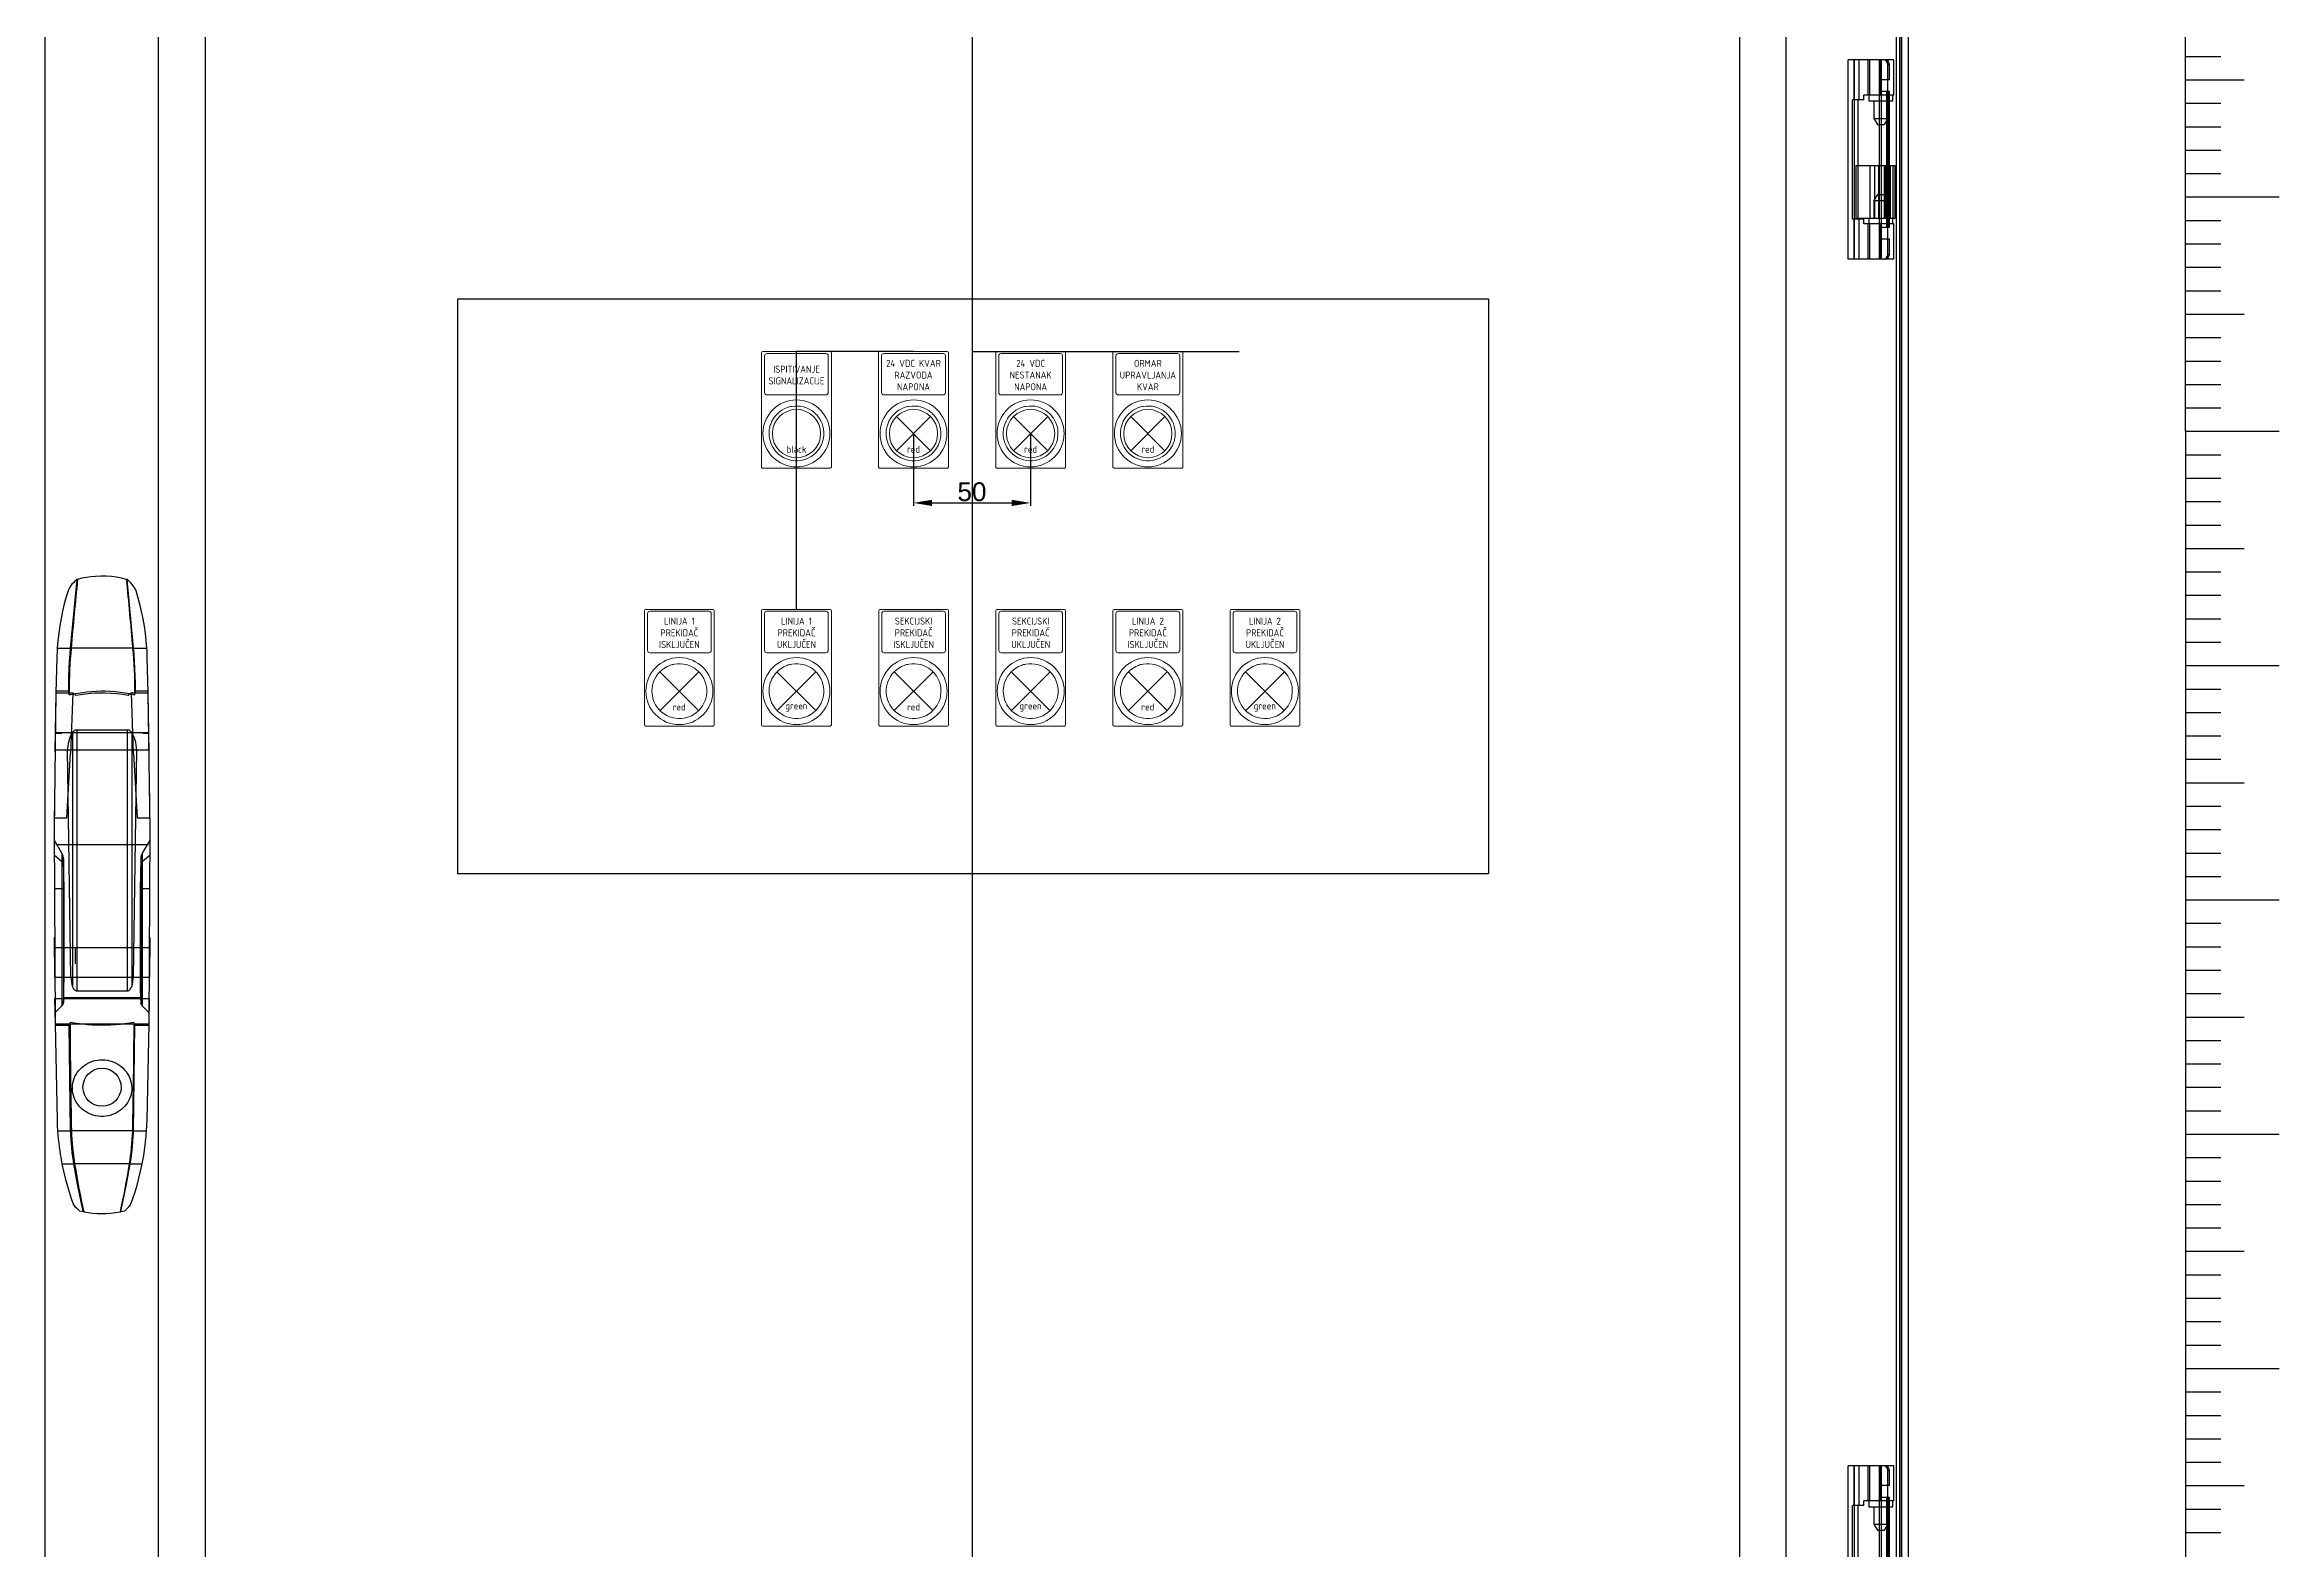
# Model space of a CAD drawing. Header units: millimetres. Extents: x 40929 to 57897, y 13592 to 43737.
# Drawn here: x 47269 to 48223, y 19014 to 19656 of the extents above; entities that cross this region are included whole.
import ezdxf

# ---------------------------------------------------------------- set-up
doc = ezdxf.new("R2010")
doc.units = ezdxf.units.MM
doc.linetypes.add('ACAD_ISO03W100', pattern=[30, 12, -18])
doc.layers.add('! NO PLOT !', color=7, linetype='Continuous', true_color=0xff75dd, plot=False)
doc.layers.add('000-PI-Oprema', color=30, linetype='Continuous', lineweight=5)
doc.layers.add('000-PI-ORMAR', color=2, linetype='Continuous')
doc.layers.add('000-PI_TEXT', color=7, linetype='Continuous')
doc.styles.add('PI0', font='isocpeur.ttf', dxfattribs={"width": 0.9})
doc.styles.get("Standard").update_dxf_attribs({"font": 'arial.ttf'})
doc.dimstyles.new('ISO-25-lb', dxfattribs={"dimtxt": 8, "dimasz": 8, "dimexe": 1.25, "dimexo": 0.625, "dimtad": 1, "dimtxsty": 'Standard', "dimcen": 5, "dimadec": 0, "dimazin": 0, "dimtfac": 1, "dimtmove": 0, "dimatfit": 3, "dimfxl": 1, "dimarcsym": 0})

# ---------------------------------------------------------------- blocks, each defined once
blk = doc.blocks.new('Label_holder_rectangular')
at = {"layer": '000-PI-Oprema'}
for p, q in [((-14.9, -14.4), (-14.9, 34.400002)), ((-14.4, 34.900002), (14.4, 34.900002)), ((-13.6, 17.4), (-13.6, 33.099998)), ((-12.6, 34.099998), (12.6, 34.099998)), ((13.6, 17.4), (13.6, 33.099998)), ((14.9, -14.4), (14.9, 34.400002)), ((-12.6, 16.4), (12.6, 16.4)), ((-14.4, -14.9), (14.4, -14.9))]:
    blk.add_line(p, q, dxfattribs=at)
blk.add_circle((0, 0), 14.3, dxfattribs=at)
for centre, radius, start, end in [((-14.4, 34.4), 0.5, 89.999956, 179.999825), ((-12.6, 33.1), 1, 90.000022, 180.000087), ((12.6, 33.1), 1, 359.999913, 89.999978), ((14.4, 34.4), 0.5, 0.000175, 90.000044), ((-12.6, 17.4), 1, 180, 269.999978), ((0, 0), 11.7, 109.999999, 160.000001), ((0, 0), 11.704999, 100, 110), ((0, 0), 11.7, 50, 100), ((12.6, 17.4), 1, 270.000022, 0), ((0, 0), 11.7, 170, 180), ((0, 0), 11.7, 180, 220), ((0, 0), 11.705, 160, 170), ((0, 0), 11.705, 40.000001, 49.999999), ((0, 0), 11.7, 350, 40), ((0, 0), 11.705, 220.000001, 229.999999), ((0, 0), 11.7, 230, 280), ((0, 0), 11.7, 289.999999, 340.000001), ((0, 0), 11.705, 340, 350), ((-14.4, -14.4), 0.5, 180, 270.000044), ((0, 0), 11.704999, 280, 290), ((14.4, -14.4), 0.5, 269.999956, 0)]:
    blk.add_arc(centre, radius, start, end, dxfattribs=at)
blk = doc.blocks.new('*U117')
at = {"layer": '000-PI-ORMAR'}
for p, q in [((-13.41, 105.24), (-10.65, 134.6)), ((-10.48, 134.65), (-10.91, 134.53)), ((10.91, 134.53), (10.48, 134.65)), ((13.41, 105.24), (10.65, 134.6)), ((-19.14, 105.24), (-13.41, 105.24)), ((13.2, 105.24), (-13.2, 105.24)), ((13.41, 105.24), (19.14, 105.24)), ((-19.31, 101.34), (-19.67, 86.25)), ((19.67, 86.25), (19.31, 101.34)), ((-19.67, 86.25), (-20.5, 27.74)), ((-19.67, 86.25), (-20.14, 61.02)), ((-19.67, 86.25), (-12.5, 86.25)), ((-19.66, 87.03), (-14.25, 87.03)), ((-14.15, 86.25), (-14.25, 87.03)), ((-14.02, 85.32), (-14.15, 86.25)), ((-12.5, 86.25), (-13.43, 60.26)), ((-11.21, 85.08), (-12.5, 86.25)), ((12.5, 86.25), (11.21, 85.08)), ((12.5, 86.25), (19.67, 86.25)), ((13.43, 60.26), (12.5, 86.25)), ((14.02, 85.32), (14.15, 86.25)), ((14.15, 86.25), (14.25, 87.03)), ((14.25, 87.03), (19.66, 87.03)), ((20.5, 27.74), (19.67, 86.25)), ((20.15, 60.62), (19.67, 86.25)), ((11.99, 85.79), (14.02, 85.32)), ((-20.01, 69.28), (-12.67, 69.28)), ((-20.01, 68.98), (-17.35, 68.98)), ((-17.35, 69.28), (17.35, 69.28)), ((-12.67, 69.28), (-12.65, 69.31)), ((-12.65, 69.31), (-12.65, -39.07)), ((-10.73, 70.49), (-10.73, -40.96)), ((-10.73, 70.49), (10.73, 70.49)), ((10.73, 70.49), (10.73, -40.96)), ((12.65, 69.31), (12.65, -39.07)), ((12.65, 69.31), (12.67, 69.28)), ((12.67, 69.28), (20.01, 69.28)), ((17.35, 68.98), (20.01, 68.98)), ((-20.13, 61.86), (-17.35, 61.86)), ((-20.13, 61.85), (-14.69, 61.85)), ((-17.35, 61.85), (17.35, 61.85)), ((-15, 32.81), (-13.43, 60.26)), ((-13.27, -35.12), (-14.69, 61.85)), ((14.69, 61.85), (13.27, -35.12)), ((13.43, 60.26), (15, 32.81)), ((14.69, 61.85), (20.13, 61.85)), ((17.35, 61.86), (20.13, 61.86)), ((20.5, 27.74), (20.31, 48.52)), ((-20.44, 35.92), (-20.5, 27.74)), ((-20.47, 32.81), (-15, 32.81)), ((15, 32.81), (20.47, 32.81)), ((-20.5, 27.74), (-20.09, -55.06)), ((-17.16, 17.77), (-20.5, 23.44)), ((-19.8, 21.43), (19.8, 21.43)), ((20.5, 23.44), (17.16, 17.77)), ((20.09, -55.06), (20.5, 27.74)), ((-17.16, 14.16), (-20.5, 16.99)), ((-17.16, 17.77), (-17.16, -47.43)), ((-16.24, 2.4), (-16.48, 15.53)), ((-16.48, 15.53), (-16.48, -46.12)), ((-16.36, 10.54), (-16.48, 13.04)), ((16.48, 15.53), (16.24, 2.4)), ((16.48, 13.04), (16.36, 10.54)), ((16.48, 15.53), (16.48, -46.12)), ((17.16, 17.77), (17.16, -47.43)), ((20.5, 16.99), (17.16, 14.16)), ((-17.16, 2.54), (-20.5, 2.61)), ((-16.24, 2.4), (-16.48, 2.51)), ((-16.24, -35.11), (-16.24, 2.4)), ((16.48, 2.51), (16.24, 2.4)), ((16.24, 2.4), (16.24, -35.11)), ((20.5, 2.61), (17.16, 2.54)), ((-20.5, -18.21), (-20.36, -35.12)), ((20.36, -35.12), (20.5, -18.21)), ((-20.47, -22.52), (20.47, -22.52)), ((-11.5, -22.68), (-11.5, -29.51)), ((-20.36, -35.12), (-13.27, -35.12)), ((-16.24, -35.11), (16.24, -35.11)), ((13.27, -35.12), (20.36, -35.12)), ((-20.25, -44.17), (-20.09, -55.06)), ((-20.25, -44.17), (20.25, -44.17)), ((-20.16, -50.42), (-17.16, -47.43)), ((-16.48, -46.12), (-16.38, -43.78)), ((-16.38, -43.78), (16.38, -43.78)), ((-10.73, -40.96), (10.73, -40.96)), ((16.38, -43.78), (16.48, -46.12)), ((17.16, -47.43), (20.16, -50.42)), ((20.09, -55.06), (20.25, -44.17)), ((-20.09, -55.06), (20.09, -55.06)), ((-20.09, -55.06), (-19.2, -96.13)), ((-20.08, -55.68), (-14.03, -55.68)), ((-14.03, -55.68), (-13.85, -55.06)), ((-13.42, -100.67), (-14.03, -55.68)), ((-13.85, -55.06), (-13.67, -54.42)), ((13.42, -100.67), (14.03, -55.68)), ((13.85, -55.06), (13.67, -54.42)), ((14.03, -55.68), (13.85, -55.06)), ((14.03, -55.68), (20.08, -55.68)), ((19.2, -96.13), (20.09, -55.06)), ((-18.98, -100.67), (-13.42, -100.67)), ((13.08, -100.67), (-13.08, -100.67)), ((13.42, -100.67), (18.98, -100.67)), ((-17.11, -114.85), (-12.02, -114.85)), ((11.71, -114.85), (-11.71, -114.85)), ((12.02, -114.85), (17.11, -114.85)), ((-9.7, -134.82), (-8.04, -135.19)), ((-7.82, -135.23), (-8.04, -135.19)), ((7.82, -135.23), (8.04, -135.19)), ((8.04, -135.19), (9.7, -134.82))]:
    blk.add_line(p, q, dxfattribs=at)
for points in [[(-10.91, 134.53), (-11.6, 133.9), (-12.24, 133.24), (-12.84, 132.55), (-13.41, 131.8), (-13.93, 131.03), (-14.4, 130.23)], [(10.48, 134.65), (8.34, 135.15), (6.17, 135.54), (3.98, 135.81), (1.73, 135.97), (-0.54, 136), (-2.8, 135.91), (-4.73, 135.73), (-6.65, 135.46), (-8.58, 135.1), (-10.48, 134.65)], [(14.4, 130.23), (13.7, 131.38), (12.89, 132.48), (12.28, 133.2), (11.62, 133.89), (10.91, 134.53)], [(-14.4, 130.23), (-15.31, 127.22), (-16.14, 124.17), (-16.87, 121.1), (-17.51, 118.01), (-18.07, 114.85), (-18.52, 111.66), (-18.88, 108.46), (-19.14, 105.24)], [(19.14, 105.24), (18.88, 108.42), (18.53, 111.59), (18.09, 114.73), (17.54, 117.85), (16.9, 120.99), (16.16, 124.1), (15.33, 127.18), (14.4, 130.23)], [(-19.14, 105.24), (-19.19, 104.29), (-19.24, 103.32), (-19.28, 102.34), (-19.31, 101.34)], [(-14.25, 87.03), (-14.23, 90.25), (-14.16, 93.45), (-14.03, 96.61), (-13.86, 99.69), (-13.64, 102.68), (-13.41, 105.24)], [(14.25, 87.03), (14.23, 90.25), (14.16, 93.45), (14.03, 96.61), (13.86, 99.69), (13.64, 102.68), (13.41, 105.24)], [(19.31, 101.34), (19.28, 102.33), (19.24, 103.31), (19.19, 104.28), (19.14, 105.24)], [(-11.99, 85.79), (-10.29, 86.12), (-8.39, 86.43), (-6.48, 86.67), (-4.5, 86.86), (-2.52, 86.97), (-0.52, 87.02), (1.47, 87.01), (3.57, 86.92), (5.67, 86.76), (7.76, 86.52), (9.87, 86.2), (11.96, 85.8), (11.99, 85.79)], [(11.21, 85.08), (8.78, 85.48), (6.33, 85.78), (3.84, 85.99), (1.34, 86.1), (-0.75, 86.11), (-2.84, 86.05), (-4.93, 85.91), (-7.03, 85.71), (-9.13, 85.43), (-11.21, 85.08)], [(-14.02, 85.32), (-12.17, 85.75), (-11.99, 85.79)], [(-12.67, 69.28), (-13.17, 68.42), (-13.6, 67.5), (-13.96, 66.55), (-14.26, 65.56), (-14.48, 64.55), (-14.62, 63.52), (-14.69, 62.48), (-14.69, 61.85)], [(-12.65, 69.31), (-12.5, 69.52), (-12.34, 69.72), (-12.17, 69.89), (-11.98, 70.05), (-11.79, 70.18), (-11.59, 70.29), (-11.38, 70.38), (-11.17, 70.44), (-10.95, 70.48), (-10.73, 70.49)], [(10.73, 70.49), (10.95, 70.48), (11.17, 70.44), (11.38, 70.38), (11.59, 70.29), (11.79, 70.18), (11.98, 70.05), (12.17, 69.89), (12.34, 69.72), (12.5, 69.52), (12.65, 69.31)], [(14.69, 61.85), (14.67, 62.89), (14.57, 63.93), (14.4, 64.96), (14.15, 65.96), (13.83, 66.94), (13.43, 67.87), (12.97, 68.77), (12.67, 69.28)], [(-16.48, 15.53), (-16.52, 15.9), (-16.59, 16.26), (-16.68, 16.61), (-16.78, 16.95), (-16.91, 17.28), (-17.06, 17.59), (-17.16, 17.77)], [(17.16, 17.77), (17, 17.47), (16.86, 17.16), (16.74, 16.83), (16.64, 16.48), (16.56, 16.13), (16.51, 15.76), (16.48, 15.53)], [(-16.38, -43.78), (-16.36, -43.11), (-16.33, -42.38), (-16.31, -41.59), (-16.3, -40.74), (-16.28, -39.86), (-16.27, -38.93), (-16.26, -37.98), (-16.25, -37), (-16.24, -36.01), (-16.24, -35.11)], [(-13.27, -35.12), (-13.22, -36.16), (-13.09, -37.2), (-12.89, -38.21), (-12.65, -39.07)], [(12.65, -39.07), (12.92, -38.08), (13.11, -37.06), (13.23, -36.02), (13.27, -35.12)], [(16.24, -35.11), (16.24, -36.11), (16.25, -37.1), (16.26, -38.08), (16.27, -39.03), (16.28, -39.95), (16.3, -40.83), (16.32, -41.67), (16.34, -42.45), (16.36, -43.18), (16.38, -43.78)], [(-17.16, -47.43), (-17, -47.26), (-16.86, -47.08), (-16.74, -46.88), (-16.64, -46.68), (-16.56, -46.47), (-16.51, -46.26), (-16.48, -46.12)], [(-12.65, -39.07), (-12.44, -39.63), (-12.15, -40.14), (-11.97, -40.36), (-11.77, -40.56), (-11.53, -40.73), (-11.26, -40.86), (-11.05, -40.93), (-10.83, -40.96), (-10.73, -40.96)], [(10.73, -40.96), (10.96, -40.94), (11.17, -40.9), (11.37, -40.82), (11.56, -40.71), (11.83, -40.51), (12.05, -40.27), (12.34, -39.82), (12.56, -39.33), (12.65, -39.07)], [(16.48, -46.12), (16.52, -46.34), (16.59, -46.55), (16.68, -46.76), (16.78, -46.96), (16.91, -47.15), (17.06, -47.33), (17.16, -47.43)], [(-9.57, -55.06), (-9.95, -55.01), (-11.82, -54.74), (-13.67, -54.42)], [(9.58, -55.06), (7.81, -55.27), (5.83, -55.45), (3.77, -55.58), (1.71, -55.66), (-0.35, -55.68), (-2.41, -55.64), (-4.3, -55.56), (-6.19, -55.42), (-8.06, -55.24), (-9.57, -55.06)], [(13.67, -54.42), (11.74, -54.75), (9.78, -55.04), (9.58, -55.06)], [(8.89, -73.85), (9.63, -74.62), (10.32, -75.46), (10.92, -76.35), (11.44, -77.29), (11.87, -78.24), (12.2, -79.23), (12.45, -80.24), (12.61, -81.28), (12.67, -82.26), (12.65, -83.25), (12.54, -84.24), (12.35, -85.2), (12.09, -86.12), (11.75, -87.01), (11.34, -87.88), (10.86, -88.7), (10.31, -89.5), (9.69, -90.26), (9.02, -90.96), (8.29, -91.61), (7.47, -92.23), (6.61, -92.78), (5.69, -93.26), (4.75, -93.67), (3.73, -94.02), (2.68, -94.28), (1.61, -94.45), (0.54, -94.54), (-0.57, -94.54), (-1.67, -94.44), (-2.76, -94.26), (-3.83, -93.99), (-4.88, -93.62), (-5.89, -93.17), (-6.86, -92.63), (-7.77, -92.01), (-8.62, -91.33), (-9.4, -90.57), (-10.12, -89.75), (-10.76, -88.87), (-11.29, -87.97), (-11.74, -87.03), (-12.11, -86.06), (-12.38, -85.06), (-12.56, -84.1), (-12.66, -83.12), (-12.67, -82.14), (-12.6, -81.17), (-12.45, -80.24), (-12.23, -79.31), (-11.93, -78.41), (-11.57, -77.54), (-11.12, -76.68), (-10.6, -75.85), (-10.01, -75.07), (-9.37, -74.34), (-8.63, -73.62), (-7.83, -72.97), (-6.98, -72.38), (-6.09, -71.86), (-5.12, -71.4), (-4.11, -71.02), (-3.07, -70.73), (-2.02, -70.52), (-0.95, -70.4), (0.13, -70.37), (1.22, -70.42), (2.29, -70.56), (3.33, -70.79), (4.36, -71.11), (5.35, -71.51), (6.31, -71.98), (7.22, -72.53), (8.08, -73.16), (8.89, -73.85)], [(-19.2, -96.13), (-19.11, -98.4), (-18.98, -100.67)], [(-18.98, -100.67), (-18.85, -102.42), (-18.69, -104.15), (-18.51, -105.85), (-18.3, -107.56), (-18.07, -109.24), (-17.82, -110.87), (-17.65, -111.9), (-17.47, -112.9), (-17.29, -113.89), (-17.11, -114.85)], [(-12.02, -114.85), (-12.39, -112.52), (-12.71, -110.05), (-12.98, -107.48), (-13.2, -104.81), (-13.36, -102.07), (-13.42, -100.67)], [(12.02, -114.85), (12.39, -112.52), (12.71, -110.05), (12.98, -107.48), (13.2, -104.81), (13.36, -102.07), (13.42, -100.67)], [(17.11, -114.85), (17.38, -113.41), (17.65, -111.91), (17.9, -110.36), (18.14, -108.72), (18.37, -107.03), (18.57, -105.3), (18.69, -104.16), (18.8, -103.01), (18.89, -101.85), (18.98, -100.67)], [(18.98, -100.67), (19.11, -98.4), (19.2, -96.13)], [(-17.11, -114.85), (-16.46, -117.91), (-15.73, -120.91), (-14.94, -123.85), (-14.07, -126.74), (-13.14, -129.58), (-12.14, -132.35)], [(-8.04, -135.19), (-10.47, -123.49), (-12.02, -114.85)], [(8.04, -135.19), (10.47, -123.49), (12.02, -114.85)], [(12.14, -132.35), (13.13, -129.6), (14.06, -126.78), (14.92, -123.9), (15.72, -120.95), (16.45, -117.93), (17.11, -114.85)], [(-12.14, -132.35), (-11.58, -132.99), (-10.98, -133.61), (-10.36, -134.22), (-9.7, -134.82)], [(9.7, -134.82), (10.35, -134.23), (10.98, -133.62), (11.57, -132.99), (12.14, -132.35)], [(-7.82, -135.23), (-5.94, -135.56), (-4.05, -135.79), (-2.15, -135.94), (-0.2, -136), (1.74, -135.96), (3.69, -135.83), (5.76, -135.58), (7.82, -135.23)]]:
    blk.add_lwpolyline(points, dxfattribs=at)
blk.add_circle((0, -82.1), 8.15, dxfattribs=at)
for centre, major_axis, ratio, start_param, end_param in [((73, -135.16), (0, 546.84), 0.175521, 1.054802, 1.115623), ((-73, -135.16), (0, 546.84), 0.175521, -1.115623, -1.054802), ((-7.53, 87.2), (0, 37), 0.175521, 1.061397, 1.596486), ((7.53, 87.2), (0, 37), 0.175521, 4.6867, 5.221788), ((-7.53, 87.2), (0, 37), 0.175521, -4.6867, -4.66155), ((7.53, 87.2), (0, 37), 0.175521, 4.66155, 4.6867), ((-19.46, 12.78), (-3, 0), 0.71325, 3.261467, 3.839724), ((19.46, 12.78), (-3, 0), 0.71325, 5.585054, 6.163311), ((-19.46, 2.51), (-3, 0), 0.017452, 3.261467, 3.839724), ((19.46, 2.51), (-3, 0), 0.017452, -0.698132, -0.119874), ((137.46, -39.64), (0, 669.86), 0.225671, -4.689366, -4.621155), ((-137.46, -39.64), (0, 669.86), 0.225671, 4.621155, 4.689366), ((-5.86, -95.36), (0, 32.42), 0.225671, 1.735147, 2.215471), ((5.86, -95.36), (0, 32.42), 0.225671, 4.067714, 4.548039), ((21.21, -9.07), (0, 180.2), 0.225671, -4.085045, -3.936826), ((-21.21, -9.07), (0, 180.2), 0.225671, 3.936826, 4.085045)]:
    blk.add_ellipse(centre, major_axis=major_axis, ratio=ratio, start_param=start_param, end_param=end_param, dxfattribs=at)
blk = doc.blocks.new('A$C34f25ed7')
at = {"layer": '000-PI-ORMAR'}
blk.add_blockref('*U117', (-3.99, -1008.35), dxfattribs=at)
blk = doc.blocks.new('8806000_2000x800x600')
at = {"layer": '! NO PLOT !'}
for p, q in [((-3770.82, 1831.75), (-3770.82, -8.25)), ((-3075.82, -8.25), (-3075.82, 1831.75)), ((-3750.82, 1826.75), (-3750.82, -3.25)), ((-3095.82, 1826.75), (-3095.82, -3.25)), ((-3049.32, 1183), (-3049.32, 1268)), ((-3029.87, 1268), (-3049.32, 1268)), ((-3046.83, 1251), (-3046.83, 1268)), ((-3046.63, 1183), (-3046.63, 1268)), ((-3044.73, 1251), (-3044.73, 1268)), ((-3040.97, 1268), (-3040.97, 1253)), ((-3040.06, 1253), (-3040.06, 1268)), ((-3035.95, 1183), (-3035.95, 1268)), ((-3031.8, 1259.5), (-3035.95, 1259.5)), ((-3035.42, 1253), (-3035.42, 1268)), ((-3035.2, 1183), (-3035.2, 1268)), ((-3032.45, 1266), (-3031.8, 1266)), ((-3032.45, 1185), (-3032.45, 1266)), ((-3032.44, 1191.5), (-3032.44, 1259.5)), ((-3031.8, 1259.5), (-3031.8, 1266)), ((-3029.87, 1253), (-3029.87, 1268)), ((-3047.56, 1200), (-3047.56, 1251)), ((-3042.64, 1251), (-3047.56, 1251)), ((-3045.1, 1200), (-3045.1, 1251)), ((-3029.87, 1253), (-3042.64, 1253)), ((-3042.64, 1251), (-3042.64, 1253)), ((-3040.52, 1253), (-3040.52, 1250.5)), ((-3040.52, 1250.5), (-3030.32, 1250.5)), ((-3038.37, 1250.5), (-3038.37, 1243.01)), ((-3031.72, 1254.5), (-3035.95, 1254.5)), ((-3032.87, 1196.5), (-3032.87, 1254.5)), ((-3032.47, 1243.01), (-3032.47, 1250.5)), ((-3032.15, 1196.5), (-3032.15, 1254.5)), ((-3031.72, 1196.5), (-3031.72, 1254.5)), ((-3030.32, 1250.5), (-3030.32, 1253)), ((-3038.37, 1243.01), (-3032.47, 1243.01)), ((-3038.37, 1243.01), (-3036.92, 1240.5)), ((-3036.92, 1240.5), (-3033.92, 1240.5)), ((-3033.92, 1240.5), (-3032.47, 1243.01)), ((-3046.12, 1223), (-3046.12, 1200.5)), ((-3046.12, 1223), (-3029.32, 1223)), ((-3040.17, 1223), (-3040.17, 1200.5)), ((-3038.17, 1223), (-3038.17, 1200.5)), ((-3036.49, 1223), (-3036.49, 1200.5)), ((-3036.14, 1223), (-3036.14, 1200.5)), ((-3033.99, 1223), (-3033.99, 1200.5)), ((-3033.64, 1223), (-3033.64, 1200.5)), ((-3033.28, 1223), (-3033.28, 1200.5)), ((-3032.15, 1223), (-3032.15, 1200.5)), ((-3031.4, 1223), (-3031.4, 1200.5)), ((-3031.28, 1200.5), (-3031.28, 1223)), ((-3030.27, 1223), (-3030.27, 1200.5)), ((-3029.52, 1223), (-3029.52, 1200.5)), ((-3036.92, 1210.5), (-3038.37, 1207.99)), ((-3038.37, 1207.99), (-3038.37, 1200.5)), ((-3038.37, 1207.99), (-3032.47, 1207.99)), ((-3036.92, 1210.5), (-3033.92, 1210.5)), ((-3032.47, 1207.99), (-3033.92, 1210.5)), ((-3032.47, 1200.5), (-3032.47, 1207.99)), ((-3042.64, 1200), (-3047.56, 1200)), ((-3046.83, 1183), (-3046.83, 1200)), ((-3046.12, 1200.5), (-3029.32, 1200.5)), ((-3044.73, 1183), (-3044.73, 1200)), ((-3042.64, 1198), (-3042.64, 1200)), ((-3029.87, 1198), (-3042.64, 1198)), ((-3040.97, 1198), (-3040.97, 1183)), ((-3040.52, 1200.5), (-3040.52, 1198)), ((-3040.06, 1183), (-3040.06, 1198)), ((-3031.72, 1196.5), (-3035.95, 1196.5)), ((-3035.42, 1183), (-3035.42, 1198)), ((-3030.32, 1198), (-3030.32, 1200.5)), ((-3029.87, 1183), (-3029.87, 1198)), ((-3029.87, 1183), (-3049.32, 1183)), ((-3031.8, 1191.5), (-3035.95, 1191.5)), ((-3032.45, 1185), (-3031.8, 1185)), ((-3031.8, 1185), (-3031.8, 1191.5)), ((-3049.32, 583), (-3049.32, 668)), ((-3029.87, 668), (-3049.32, 668)), ((-3046.83, 651), (-3046.83, 668)), ((-3046.63, 583), (-3046.63, 668)), ((-3044.73, 651), (-3044.73, 668)), ((-3040.97, 668), (-3040.97, 653)), ((-3040.06, 653), (-3040.06, 668)), ((-3035.95, 583), (-3035.95, 668)), ((-3035.42, 653), (-3035.42, 668)), ((-3035.2, 583), (-3035.2, 668)), ((-3029.87, 653), (-3029.87, 668)), ((-3031.8, 659.5), (-3035.95, 659.5)), ((-3032.45, 666), (-3031.8, 666)), ((-3032.45, 585), (-3032.45, 666)), ((-3032.44, 591.5), (-3032.44, 659.5)), ((-3031.8, 659.5), (-3031.8, 666)), ((-3047.56, 600), (-3047.56, 651)), ((-3042.64, 651), (-3047.56, 651)), ((-3045.1, 600), (-3045.1, 651)), ((-3029.87, 653), (-3042.64, 653)), ((-3042.64, 651), (-3042.64, 653)), ((-3040.52, 653), (-3040.52, 650.5)), ((-3040.52, 650.5), (-3030.32, 650.5)), ((-3038.37, 650.5), (-3038.37, 643.01)), ((-3031.72, 654.5), (-3035.95, 654.5)), ((-3032.87, 596.5), (-3032.87, 654.5)), ((-3032.47, 643.01), (-3032.47, 650.5)), ((-3032.15, 596.5), (-3032.15, 654.5)), ((-3031.72, 596.5), (-3031.72, 654.5)), ((-3030.32, 650.5), (-3030.32, 653)), ((-3038.37, 643.01), (-3036.92, 640.5)), ((-3038.37, 643.01), (-3032.47, 643.01)), ((-3036.92, 640.5), (-3033.92, 640.5)), ((-3033.92, 640.5), (-3032.47, 643.01))]:
    blk.add_line(p, q, dxfattribs=at)
for centre, start_param, end_param in [((-3034.38, 1266), 4.712389, 6.283185), ((-3033.73, 1266), 4.712389, 6.283185), ((-3034.38, 1185), 3.141593, 4.712389), ((-3033.73, 1185), 3.141593, 4.712389), ((-3034.38, 666), 4.712389, 6.283185), ((-3033.73, 666), 4.712389, 6.283185)]:
    blk.add_ellipse(centre, major_axis=(0, 2), ratio=0.965926, start_param=start_param, end_param=end_param, dxfattribs=at)
at = {"layer": '000-PI-ORMAR'}
for p, q in [((-3819.32, 1904), (-3819.32, -80.5)), ((-3028.83, 1904), (-3028.83, -80.5)), ((-3027.33, 1904), (-3027.33, -80.5)), ((-3027.32, -80.5), (-3027.32, 1904)), ((-3026.55, 1883.5), (-3026.55, -67.5)), ((-3023.83, 1883.5), (-3023.83, -67.5))]:
    blk.add_line(p, q, dxfattribs=at)
at = {"ltscale": 0.25}
blk.add_blockref('A$C34f25ed7', (-3790.83, 1920), dxfattribs=at)
blk = doc.blocks.new('*D301')
at = {"layer": '! NO PLOT !', "color": 0, "linetype": 'Continuous', "lineweight": -2, "ltscale": 0.25, "transparency": 16777216}
for p, q in [((47639.82, 19489.77), (47639.82, 19459.64)), ((47689.82, 19489.87), (47689.82, 19459.64)), ((47647.82, 19460.89), (47681.82, 19460.89))]:
    blk.add_line(p, q, dxfattribs=at)
at = {"layer": '! NO PLOT !', "color": 0, "ltscale": 0.25, "transparency": 16777216}
for points in [[(47647.82, 19462.22), (47647.82, 19459.56), (47639.82, 19460.89)], [(47681.82, 19462.22), (47681.82, 19459.56), (47689.82, 19460.89)]]:
    blk.add_solid(points, dxfattribs=at)
at = {"layer": 'Defpoints', "color": 0, "ltscale": 0.25, "transparency": 16777216}
for p in [(47639.82, 19490.4), (47689.82, 19490.5), (47689.82, 19460.89)]:
    blk.add_point(p, dxfattribs=at)
at = {"layer": '! NO PLOT !', "color": 0, "ltscale": 0.25, "transparency": 16777216, "insert": (47664.82, 19465.6), "char_height": 8, "attachment_point": 5}
blk.add_mtext('50', dxfattribs=at)

msp = doc.modelspace()

# ---------------------------------------------------------------- linework, layer by layer
at = {"layer": '! NO PLOT !', "ltscale": 0.25}
for p, q in [((47664.956, 20208.699), (47664.956, 19017.102)), ((47639.866, 19525.449), (47589.866, 19525.449)), ((47589.906, 19415.449), (47589.906, 19525.449)), ((47664.956, 19525.449), (47664.956, 18091.449)), ((47664.956, 19525.449), (47778.89, 19525.449))]:
    msp.add_line(p, q, dxfattribs=at)
msp.add_lwpolyline([(47445.306, 19547.992), (47885.306, 19547.992), (47885.306, 19302.549), (47445.306, 19302.549)], close=True, dxfattribs=at)
for p, q in [((48182.956, 19491.449), (48182.956, 20291.449)), ((48182.956, 19651.449), (48197.956, 19651.449)), ((48182.956, 19641.449), (48207.956, 19641.449)), ((48182.956, 19631.449), (48197.956, 19631.449)), ((48182.956, 19621.449), (48197.956, 19621.449)), ((48182.956, 19611.449), (48197.956, 19611.449)), ((48182.956, 19601.449), (48197.956, 19601.449)), ((48182.956, 19591.449), (48222.956, 19591.449)), ((48182.956, 19581.449), (48197.956, 19581.449)), ((48182.956, 19571.449), (48197.956, 19571.449)), ((48182.956, 19561.449), (48197.956, 19561.449)), ((48182.956, 19551.449), (48197.956, 19551.449)), ((48182.956, 19541.449), (48207.956, 19541.449)), ((48182.956, 19531.449), (48197.956, 19531.449)), ((48182.956, 19521.449), (48197.956, 19521.449)), ((48182.956, 19511.449), (48197.956, 19511.449)), ((48182.956, 19501.449), (48197.956, 19501.449)), ((48182.956, 19491.449), (48222.956, 19491.449)), ((48182.956, 19491.449), (48182.956, 18631.449)), ((48182.956, 19491.449), (48222.956, 19491.449)), ((48182.956, 19481.449), (48197.956, 19481.449)), ((48182.956, 19471.449), (48197.956, 19471.449)), ((48182.956, 19461.449), (48197.956, 19461.449)), ((48182.956, 19451.449), (48197.956, 19451.449)), ((48182.956, 19441.449), (48207.956, 19441.449)), ((48182.956, 19431.449), (48197.956, 19431.449)), ((48182.956, 19421.449), (48197.956, 19421.449)), ((48182.956, 19411.449), (48197.956, 19411.449)), ((48182.956, 19401.449), (48197.956, 19401.449)), ((48182.956, 19391.449), (48222.956, 19391.449)), ((48182.956, 19381.449), (48197.956, 19381.449)), ((48182.956, 19371.449), (48197.956, 19371.449)), ((48182.956, 19361.449), (48197.956, 19361.449)), ((48182.956, 19351.449), (48197.956, 19351.449)), ((48182.956, 19341.449), (48207.956, 19341.449)), ((48182.956, 19331.449), (48197.956, 19331.449)), ((48182.956, 19321.449), (48197.956, 19321.449)), ((48182.956, 19311.449), (48197.956, 19311.449)), ((48182.956, 19301.449), (48197.956, 19301.449)), ((48182.956, 19291.449), (48222.956, 19291.449)), ((48182.956, 19291.449), (48222.956, 19291.449)), ((48182.956, 19291.449), (48222.956, 19291.449)), ((48182.956, 19281.449), (48197.956, 19281.449)), ((48182.956, 19271.449), (48197.956, 19271.449)), ((48182.956, 19261.449), (48197.956, 19261.449)), ((48182.956, 19251.449), (48197.956, 19251.449)), ((48182.956, 19241.449), (48207.956, 19241.449)), ((48182.956, 19231.449), (48197.956, 19231.449)), ((48182.956, 19221.449), (48197.956, 19221.449)), ((48182.956, 19211.449), (48197.956, 19211.449)), ((48182.956, 19201.449), (48197.956, 19201.449)), ((48182.956, 19191.449), (48222.956, 19191.449)), ((48182.956, 19181.449), (48197.956, 19181.449)), ((48182.956, 19171.449), (48197.956, 19171.449)), ((48182.956, 19161.449), (48197.956, 19161.449)), ((48182.956, 19151.449), (48197.956, 19151.449)), ((48182.956, 19141.449), (48207.956, 19141.449)), ((48182.956, 19131.449), (48197.956, 19131.449)), ((48182.956, 19121.449), (48197.956, 19121.449)), ((48182.956, 19111.449), (48197.956, 19111.449)), ((48182.956, 19101.449), (48197.956, 19101.449)), ((48182.956, 19091.449), (48222.956, 19091.449)), ((48182.956, 19091.449), (48222.956, 19091.449)), ((48182.956, 19091.449), (48222.956, 19091.449)), ((48182.956, 19091.449), (48222.956, 19091.449)), ((48182.956, 19081.449), (48197.956, 19081.449)), ((48182.956, 19071.449), (48197.956, 19071.449)), ((48182.956, 19061.449), (48197.956, 19061.449)), ((48182.956, 19051.449), (48197.956, 19051.449)), ((48182.956, 19041.449), (48207.956, 19041.449)), ((48182.956, 19031.449), (48197.956, 19031.449)), ((48182.956, 19021.449), (48197.956, 19021.449))]:
    msp.add_line(p, q)
at = {"layer": '000-PI-Oprema'}
for p, q in [((47632.583, 19497.732), (47647.15, 19483.166)), ((47647.15, 19497.732), (47632.583, 19483.166)), ((47682.583, 19497.732), (47697.15, 19483.166)), ((47697.15, 19497.732), (47682.583, 19483.166)), ((47732.633, 19497.732), (47747.2, 19483.166)), ((47747.2, 19497.732), (47732.633, 19483.166)), ((47531.583, 19388.772), (47548.129, 19372.226)), ((47548.229, 19388.772), (47531.683, 19372.226)), ((47581.583, 19388.772), (47598.129, 19372.226)), ((47598.229, 19388.772), (47581.683, 19372.226)), ((47631.583, 19388.772), (47648.129, 19372.226)), ((47648.229, 19388.772), (47631.683, 19372.226)), ((47681.583, 19388.772), (47698.129, 19372.226)), ((47698.229, 19388.772), (47681.683, 19372.226)), ((47731.583, 19388.772), (47748.129, 19372.226)), ((47748.229, 19388.772), (47731.683, 19372.226)), ((47781.583, 19388.772), (47798.129, 19372.226)), ((47798.229, 19388.772), (47781.683, 19372.226))]:
    msp.add_line(p, q, dxfattribs=at)
for centre in [(47589.906, 19490.449), (47639.866, 19490.449), (47689.866, 19490.449), (47739.917, 19490.449)]:
    msp.add_circle(centre, 10.3, dxfattribs=at)

# ---------------------------------------------------------------- block references
msp.add_blockref('8806000_2000x800x600', (51088.272, 18381.949))
at = {"layer": '000-PI-Oprema', "linetype": 'ACAD_ISO03W100', "lineweight": 25, "ltscale": 0.25, "transparency": 33554687}
for p in [(47589.906, 19490.549), (47639.866, 19490.549), (47689.866, 19490.549), (47739.917, 19490.549), (47539.906, 19380.549), (47589.906, 19380.549), (47639.906, 19380.549), (47689.906, 19380.549), (47739.906, 19380.549), (47789.906, 19380.549)]:
    msp.add_blockref('Label_holder_rectangular', p, dxfattribs=at)

# ---------------------------------------------------------------- texts
at = {"layer": '! NO PLOT !', "char_height": 3, "width": 27.82747, "attachment_point": 5, "style": 'PI0'}
for s, insert in [('{\\fISOCPEUR|b0|i0|c238|p34;black}', (47589.906, 19483.796)), ('{\\fISOCPEUR|b0|i0|c238|p34;red}', (47639.866, 19483.796)), ('{\\fISOCPEUR|b0|i0|c238|p34;red}', (47689.866, 19483.796)), ('{\\fISOCPEUR|b0|i0|c238|p34;red}', (47739.917, 19483.796)), ('{\\fISOCPEUR|b0|i0|c238|p34;red}', (47539.856, 19373.796)), ('{\\fISOCPEUR|b0|i0|c238|p34;green}', (47589.856, 19373.796)), ('{\\fISOCPEUR|b0|i0|c238|p34;red}', (47639.856, 19373.796)), ('{\\fISOCPEUR|b0|i0|c238|p34;green}', (47689.856, 19373.796)), ('{\\fISOCPEUR|b0|i0|c238|p34;red}', (47739.856, 19373.796)), ('{\\fISOCPEUR|b0|i0|c238|p34;green}', (47789.856, 19373.796))]:
    msp.add_mtext(s, dxfattribs=dict(at, insert=insert))
at = {"layer": '000-PI_TEXT', "char_height": 3, "attachment_point": 5, "style": 'PI0'}
for s, insert, width in [('{\\fISOCPEUR|b0|i0|c238|p34;ISPITIVANJE SIGNALIZACIJE}', (47589.906, 19515.449), 24.5), ('{\\fISOCPEUR|b0|i0|c238|p34;24 VDC KVAR RAZVODA NAPONA}', (47639.866, 19515.449), 24.5), ('{\\fISOCPEUR|b0|i0|c238|p34;24 VDC NESTANAK NAPONA}', (47689.866, 19515.449), 24.5), ('{\\fISOCPEUR|b0|i0|c238|p34;ORMAR UPRAVLJANJA KVAR}', (47739.917, 19515.449), 24.5), ('{\\fISOCPEUR|b0|i0|c238|p34;LINIJA 1 PREKIDAČ ISKLJUČEN}', (47539.906, 19405.449), 27.82747), ('{\\fISOCPEUR|b0|i0|c238|p34;LINIJA 1 PREKIDAČ UKLJUČEN}', (47589.906, 19405.449), 27.82747), ('{\\fISOCPEUR|b0|i0|c238|p34;SEKCIJSKI PREKIDAČ ISKLJUČEN}', (47639.906, 19405.449), 27.82747), ('{\\fISOCPEUR|b0|i0|c238|p34;SEKCIJSKI PREKIDAČ UKLJUČEN}', (47689.906, 19405.449), 27.82747), ('{\\fISOCPEUR|b0|i0|c238|p34;LINIJA 2 PREKIDAČ ISKLJUČEN}', (47739.906, 19405.449), 27.82747), ('{\\fISOCPEUR|b0|i0|c238|p34;LINIJA 2 PREKIDAČ UKLJUČEN}', (47789.906, 19405.449), 27.82747)]:
    msp.add_mtext(s, dxfattribs=dict(at, insert=insert, width=width))

# ---------------------------------------------------------------- dimensions: what is measured, and where the dimension line sits
at = {"layer": '! NO PLOT !', "ltscale": 0.25}
dim = msp.add_linear_dim(base=(47689.816, 19460.89), p1=(47639.816, 19490.399), p2=(47689.816, 19490.499), dimstyle='ISO-25-lb', dxfattribs=at)
dim.commit()
dim.dimension.update_dxf_attribs({"geometry": '*D301', "text_midpoint": (47664.816, 19465.6)})

doc.saveas('drawing.dxf')
